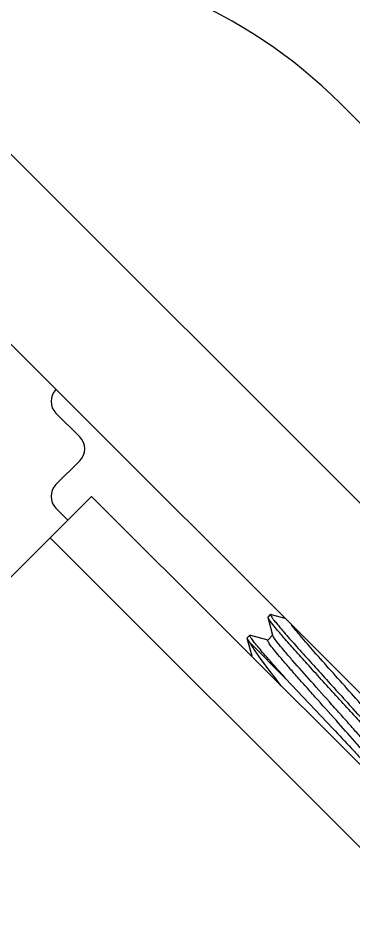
# Model space of a CAD drawing. Header units: inches. Extents: x -1293886 to -986005, y -15154 to 203628.
# Drawn here: x -1242848.2 to -1242780.2, y 87662.1 to 87842.9 of the extents above; entities that cross this region are included whole.
import ezdxf

# ---------------------------------------------------------------- set-up
doc = ezdxf.new("R2010")
doc.units = ezdxf.units.IN
doc.header["$LTSCALE"] = 100
doc.header["$MEASUREMENT"] = 0
doc.layers.add('W_DIM', color=4, linetype='Continuous')

# ---------------------------------------------------------------- blocks, each defined once
blk = doc.blocks.new('1111')
at = {"layer": 'W_DIM', "color": 7}
for p, q in [((-2282208, 1712188.68), (-2282344.84, 1712325.53)), ((-2282268.42, 1712326.22), (-2282236.92, 1712294.72)), ((-2282227.27, 1712169.4), (-2282347.78, 1712289.91)), ((-2282326.08, 1712263.39), (-2282321.26, 1712258.57)), ((-2282321.26, 1712253.75), (-2282326.08, 1712248.93)), ((-2282318.85, 1712246.52), (-2282417.65, 1712147.72)), ((-2281244.78, 1711172.45), (-2282318.85, 1712246.52)), ((-2282326.08, 1712244.11), (-2282323.67, 1712241.7)), ((-2281253.22, 1711164.02), (-2282327.28, 1712238.08)), ((-2282283.09, 1712221.93), (-2282283.08, 1712222.03)), ((-2282282.12, 1712218.31), (-2282283.09, 1712221.93)), ((-2282283.08, 1712222.03), (-2282282.56, 1712222.56)), ((-2282282.46, 1712222.57), (-2282282.56, 1712222.56)), ((-2282282.46, 1712222.57), (-2282279.7, 1712221.83)), ((-2282287.3, 1712217.82), (-2282286.77, 1712218.34)), ((-2282286.77, 1712218.34), (-2282286.67, 1712218.35)), ((-2282286.67, 1712218.35), (-2282283.15, 1712217.41)), ((-2282283.16, 1712217.38), (-2282282.14, 1712218.4)), ((-2282282.07, 1712218.19), (-2282282.12, 1712218.31)), ((-2282287.3, 1712217.82), (-2282287.31, 1712217.72)), ((-2282286.34, 1712214.09), (-2282287.31, 1712217.72)), ((-2282279.52, 1712209.6), (-2282286.77, 1712216.85)), ((-2282279.52, 1712209.6), (-2282269.96, 1712199.44))]:
    blk.add_line(p, q, dxfattribs=at)
for centre, radius, start, end in [((-2282340.72, 1712253.93), 102.24, 45, 89.9914), ((-2282323.67, 1712265.8), 3.41, 135, 225), ((-2282323.67, 1712256.16), 3.41, 315, 45), ((-2282323.67, 1712246.52), 3.41, 135, 225)]:
    blk.add_arc(centre, radius, start, end, dxfattribs=at)
for points, knots in [([(-2282266.37, 1712202.89), (-2282268.34, 1712205.06), (-2282271.27, 1712208.26), (-2282275.05, 1712212.43), (-2282277.59, 1712215.25), (-2282279.74, 1712217.67), (-2282281.39, 1712219.6), (-2282282.42, 1712220.87), (-2282282.92, 1712221.58), (-2282283.06, 1712221.83), (-2282283.09, 1712221.93)], [0, 0, 0, 0, 0.346737, 0.513458, 0.665279, 0.795135, 0.896996, 0.966208, 0.987595, 1, 1, 1, 1]), ([(-2282282.56, 1712222.56), (-2282282.6, 1712222.52), (-2282282.5, 1712222.29), (-2282282.31, 1712221.98), (-2282281.91, 1712221.43), (-2282281.36, 1712220.74), (-2282280.63, 1712219.86), (-2282279.38, 1712218.4), (-2282277.48, 1712216.24), (-2282274.89, 1712213.36), (-2282271.99, 1712210.16), (-2282268.94, 1712206.81), (-2282266.87, 1712204.55), (-2282265.85, 1712203.41)], [0, 0, 0, 0, 0.006649, 0.022591, 0.048358, 0.083741, 0.128337, 0.181595, 0.311308, 0.466307, 0.638694, 0.819662, 1, 1, 1, 1]), ([(-2282256.78, 1712195.45), (-2282256.89, 1712195.66), (-2282257.25, 1712196.17), (-2282258.31, 1712197.55), (-2282260.29, 1712199.88), (-2282263.23, 1712203.22), (-2282266.67, 1712207.07), (-2282270.23, 1712211.05), (-2282273.54, 1712214.76), (-2282276.22, 1712217.85), (-2282277.74, 1712219.68), (-2282278.32, 1712220.45)], [0, 0, 0, 0, 0.021715, 0.056046, 0.159054, 0.298709, 0.460676, 0.628278, 0.784245, 0.912528, 1, 1, 1, 1]), ([(-2282279.52, 1712209.6), (-2282280.56, 1712210.75), (-2282282.03, 1712212.4), (-2282283.85, 1712214.47), (-2282284.92, 1712215.73), (-2282285.74, 1712216.73), (-2282286.37, 1712217.53), (-2282286.64, 1712217.96), (-2282286.83, 1712218.29), (-2282286.77, 1712218.34)], [0, 0, 0, 0, 0.408851, 0.580451, 0.725719, 0.841897, 0.926873, 0.979322, 1, 1, 1, 1]), ([(-2282287.31, 1712217.72), (-2282287.28, 1712217.6), (-2282287.09, 1712217.3), (-2282286.9, 1712217.02), (-2282286.77, 1712216.85)], [0, 0, 0, 0, 0.359868, 1, 1, 1, 1]), ([(-2282280.42, 1712208.09), (-2282281.72, 1712209.77), (-2282283.91, 1712212.64), (-2282286.01, 1712215.57), (-2282286.77, 1712216.85)], [0, 0, 0, 0, 0.590071, 1, 1, 1, 1]), ([(-2282260.99, 1712191.21), (-2282261.12, 1712191.46), (-2282261.55, 1712192.07), (-2282262.4, 1712193.16), (-2282263.61, 1712194.6), (-2282265.76, 1712197.1), (-2282268.93, 1712200.68), (-2282272.31, 1712204.44), (-2282275.08, 1712207.54), (-2282277.04, 1712209.75), (-2282278.83, 1712211.78), (-2282280.36, 1712213.55), (-2282281.6, 1712215.03), (-2282282.48, 1712216.13), (-2282282.98, 1712216.86), (-2282283.17, 1712217.21), (-2282283.19, 1712217.35), (-2282283.16, 1712217.38)], [0, 0, 0, 0, 0.024547, 0.065055, 0.120269, 0.188338, 0.353398, 0.537818, 0.629455, 0.716499, 0.795966, 0.865134, 0.921648, 0.963607, 0.989691, 0.996644, 1, 1, 1, 1]), ([(-2282259.88, 1712191.98), (-2282259.85, 1712192.01), (-2282259.87, 1712192.15), (-2282260.06, 1712192.5), (-2282260.57, 1712193.24), (-2282261.47, 1712194.35), (-2282262.72, 1712195.85), (-2282264.27, 1712197.64), (-2282266.07, 1712199.69), (-2282268.05, 1712201.92), (-2282270.84, 1712205.03), (-2282274.22, 1712208.81), (-2282277.4, 1712212.39), (-2282279.54, 1712214.88), (-2282280.73, 1712216.3), (-2282281.54, 1712217.36), (-2282281.96, 1712217.95), (-2282282.07, 1712218.19)], [0, 0, 0, 0, 0.003378, 0.010399, 0.036746, 0.079121, 0.136173, 0.20596, 0.286076, 0.373744, 0.465922, 0.650957, 0.8157, 0.883185, 0.937518, 0.97686, 1, 1, 1, 1]), ([(-2282266.37, 1712202.89), (-2282265.65, 1712202.09), (-2282264.26, 1712200.56), (-2282262.27, 1712198.36), (-2282260.5, 1712196.37), (-2282259, 1712194.64), (-2282257.79, 1712193.23), (-2282256.94, 1712192.18), (-2282256.45, 1712191.49), (-2282256.28, 1712191.17), (-2282256.25, 1712191.03), (-2282256.27, 1712191.01)], [0, 0, 0, 0, 0.205737, 0.397219, 0.56917, 0.716907, 0.836398, 0.924444, 0.978847, 0.993243, 1, 1, 1, 1]), ([(-2282255.74, 1712191.63), (-2282255.79, 1712191.8), (-2282256.09, 1712192.23), (-2282256.67, 1712193.02), (-2282257.59, 1712194.13), (-2282258.79, 1712195.55), (-2282260.27, 1712197.22), (-2282262.64, 1712199.88), (-2282264.53, 1712201.97), (-2282265.85, 1712203.41)], [0, 0, 0, 0, 0.033702, 0.097825, 0.191267, 0.311883, 0.456804, 0.622528, 1, 1, 1, 1]), ([(-2282269.96, 1712199.44), (-2282268.7, 1712198.09), (-2282266.88, 1712196.16), (-2282264.6, 1712193.7), (-2282263.19, 1712192.16), (-2282262.04, 1712190.88), (-2282261.16, 1712189.89), (-2282260.64, 1712189.21), (-2282260.34, 1712188.87), (-2282260.31, 1712188.73)], [0, 0, 0, 0, 0.384439, 0.552148, 0.69798, 0.818322, 0.910163, 0.971177, 1, 1, 1, 1])]:
    blk.add_open_spline(points, degree=3, knots=knots, dxfattribs=at)

msp = doc.modelspace()

# ---------------------------------------------------------------- block references
at = {"layer": 'W_DIM'}
msp.add_blockref('1111', (1039485.65, -1624500.72), dxfattribs=at)

doc.saveas('drawing.dxf')
